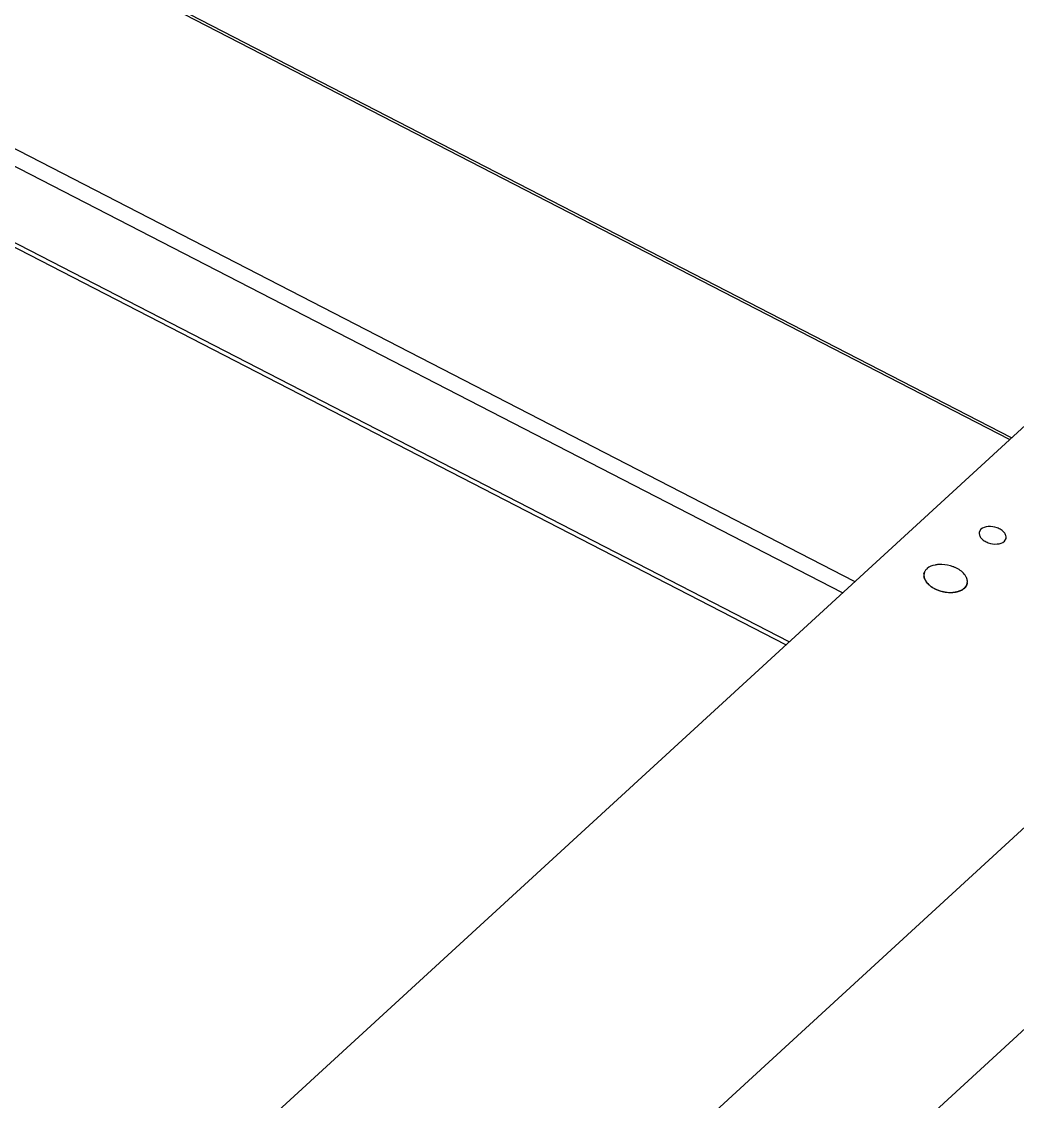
# Model space of a CAD drawing. Header units: millimetres. Extents: x 562 to 17351, y 2396 to 6995.
# Drawn here: x 9896.7 to 9987, y 3129.7 to 3227.5 of the extents above; entities that cross this region are included whole.
import ezdxf

# ---------------------------------------------------------------- set-up
doc = ezdxf.new("R2010")
doc.units = ezdxf.units.MM
doc.layers.add('02___PRT_ALL_AXES', color=7, linetype='Continuous')

msp = doc.modelspace()

# ---------------------------------------------------------------- linework, layer by layer
at = {"color": 7, "linetype": 'Continuous'}
for p, q in [((9986.4454, 3189.8084), (9533.4423, 3423.2165)), ((9971.1222, 3175.7453), (9518.119, 3409.1534)), ((9966.2894, 3171.3099), (9515.4749, 3403.5904)), ((9966.0057, 3171.0496), (9515.3908, 3403.2272)), ((10021.768, 3222.2262), (9853.8259, 3068.0949)), ((10047.1633, 3209.1414), (9879.2211, 3055.01)), ((9978.4679, 3177.4623), (9978.5182, 3177.4604)), ((9978.5253, 3177.4964), (9978.4784, 3177.5157)), ((9978.5231, 3177.174), (9978.4726, 3177.1858)), ((9978.485, 3177.1293), (9978.5315, 3177.1358)), ((9978.5357, 3177.1189), (9978.485, 3177.1293)), ((9978.5012, 3177.0726), (9978.5467, 3177.0806)), ((9978.5521, 3177.0636), (9978.5012, 3177.0726)), ((9978.6758, 3176.7355), (9978.7138, 3176.7515)), ((9978.7257, 3176.735), (9978.6758, 3176.7355)), ((9978.7173, 3176.6808), (9978.7537, 3176.698)), ((9978.7667, 3176.6817), (9978.7173, 3176.6808)), ((9978.7621, 3176.6268), (9978.7969, 3176.6452)), ((9978.8109, 3176.6292), (9978.7621, 3176.6268)), ((9979.096, 3176.3233), (9979.1201, 3176.3481)), ((9979.1393, 3176.334), (9979.096, 3176.3233)), ((9979.1615, 3176.277), (9979.1836, 3176.3027)), ((9979.2036, 3176.2891), (9979.1615, 3176.277)), ((9982.3296, 3176.2872), (9982.2792, 3176.299)), ((9982.2895, 3176.3127), (9982.3296, 3176.2872)), ((9982.3624, 3176.3338), (9982.3117, 3176.3442)), ((9982.321, 3176.3584), (9982.3624, 3176.3338)), ((9982.3916, 3176.3818), (9982.3407, 3176.3908)), ((9982.3489, 3176.4054), (9982.3916, 3176.3818)), ((9982.4172, 3176.4311), (9982.3662, 3176.4387)), ((9982.3733, 3176.4537), (9982.4172, 3176.4311)), ((9982.439, 3176.4815), (9982.3881, 3176.4877)), ((9982.3941, 3176.503), (9982.439, 3176.4815)), ((9982.4572, 3176.533), (9982.4063, 3176.5378)), ((9982.4112, 3176.5534), (9982.4572, 3176.533)), ((9982.4715, 3176.5855), (9982.4209, 3176.5889)), ((9982.4246, 3176.6048), (9982.4715, 3176.5855)), ((9979.2295, 3176.2322), (9979.2496, 3176.2588)), ((9979.2703, 3176.2456), (9979.2295, 3176.2322)), ((9979.6826, 3175.9988), (9979.6898, 3176.0294)), ((9979.714, 3176.0195), (9979.6826, 3175.9988)), ((9979.7642, 3175.9665), (9979.7692, 3175.9976)), ((9979.7939, 3175.9883), (9979.7642, 3175.9665)), ((9979.8472, 3175.9362), (9979.85, 3175.9678)), ((9979.8751, 3175.9591), (9979.8472, 3175.9362)), ((9980.3647, 3175.8011), (9980.3542, 3175.834)), ((9980.3805, 3175.8293), (9980.3647, 3175.8011)), ((9980.4526, 3175.7867), (9980.44, 3175.8195)), ((9980.4664, 3175.8156), (9980.4526, 3175.7867)), ((9980.5406, 3175.7747), (9980.5258, 3175.8075)), ((9980.5522, 3175.8042), (9980.5406, 3175.7747)), ((9981.0601, 3175.7542), (9981.0332, 3175.7852)), ((9981.0584, 3175.7864), (9981.0601, 3175.7542)), ((9981.1437, 3175.7594), (9981.115, 3175.7899)), ((9981.1398, 3175.7919), (9981.1437, 3175.7594)), ((9981.2261, 3175.7671), (9981.1955, 3175.7971)), ((9981.22, 3175.7997), (9981.2261, 3175.7671)), ((9981.3864, 3175.7897), (9981.3523, 3175.8184)), ((9981.3759, 3175.8226), (9981.3864, 3175.7897)), ((9981.464, 3175.8047), (9981.4283, 3175.8327)), ((9981.4513, 3175.8375), (9981.464, 3175.8047)), ((9981.5397, 3175.822), (9981.5025, 3175.8492)), ((9981.5249, 3175.8547), (9981.5397, 3175.822)), ((9981.6134, 3175.8416), (9981.5747, 3175.868)), ((9981.5965, 3175.8743), (9981.6134, 3175.8416)), ((9981.6849, 3175.8636), (9981.6448, 3175.8891)), ((9981.6659, 3175.896), (9981.6849, 3175.8636)), ((9981.7542, 3175.8878), (9981.7127, 3175.9124)), ((9981.7331, 3175.92), (9981.7542, 3175.8878)), ((9981.821, 3175.9142), (9981.7783, 3175.9378)), ((9981.7979, 3175.9461), (9981.821, 3175.9142)), ((9981.8852, 3175.9428), (9981.8413, 3175.9654)), ((9981.8602, 3175.9743), (9981.8852, 3175.9428)), ((9981.9467, 3175.9735), (9981.9018, 3175.9951)), ((9981.9198, 3176.0046), (9981.9467, 3175.9735)), ((9982.0055, 3176.0063), (9981.9595, 3176.0267)), ((9981.9767, 3176.0368), (9982.0055, 3176.0063)), ((9982.0613, 3176.041), (9982.0145, 3176.0603)), ((9982.0307, 3176.071), (9982.0613, 3176.041)), ((9982.1141, 3176.0777), (9982.0664, 3176.0958)), ((9982.0818, 3176.1071), (9982.1141, 3176.0777)), ((9982.1638, 3176.1162), (9982.1154, 3176.1331)), ((9982.1298, 3176.1449), (9982.1638, 3176.1162)), ((9982.2103, 3176.1565), (9982.1612, 3176.1721)), ((9982.1747, 3176.1845), (9982.2103, 3176.1565)), ((9982.2535, 3176.1985), (9982.2039, 3176.2128)), ((9982.2163, 3176.2257), (9982.2535, 3176.1985)), ((9982.2933, 3176.2421), (9982.2432, 3176.2552)), ((9982.2546, 3176.2685), (9982.2933, 3176.2421)), ((9921.4715, 3075.5183), (9991.6563, 3139.9314))]:
    msp.add_line(p, q, dxfattribs=at)
for centre, radius, start, end in [((9979.2481, 3177.3349), 0.7406, 167.399075, 170.24393), ((9979.3968, 3177.3461), 0.8905, 191.138804, 193.654798), ((9979.4457, 3177.3585), 0.941, 194.752079, 197.177298), ((9979.5007, 3177.3761), 0.9987, 198.23312, 200.563999), ((9979.5612, 3177.3994), 1.0636, 201.577314, 203.812467), ((9979.6266, 3177.429), 1.1354, 204.783124, 206.923004), ((9979.6964, 3177.4651), 1.2139, 207.851589, 209.898131), ((9979.7697, 3177.508), 1.2989, 210.785807, 212.742088), ((9979.8459, 3177.5578), 1.3899, 213.590453, 215.460383), ((9979.9241, 3177.6144), 1.4865, 216.271339, 218.0594), ((9980.0036, 3177.6775), 1.588, 218.835045, 220.546069), ((9980.0836, 3177.7468), 1.6938, 221.288613, 222.927614), ((9980.1632, 3177.8218), 1.8032, 223.639311, 225.211348), ((9980.2417, 3177.9018), 1.9153, 225.894446, 227.404528), ((9980.3183, 3177.9861), 2.0292, 228.061232, 229.514246), ((9980.3924, 3178.0738), 2.144, 230.146696, 231.547362), ((9980.4633, 3178.164), 2.2587, 232.157612, 233.510455), ((9980.5303, 3178.2556), 2.3722, 234.100469, 235.409805), ((9980.593, 3178.3475), 2.4835, 235.981451, 237.251379), ((9981.5698, 3176.8446), 0.8949, 319.926811, 322.434642), ((9981.6048, 3176.8182), 0.851, 323.567776, 326.161021), ((9981.6354, 3176.7981), 0.8145, 327.33063, 330.000868), ((9981.6608, 3176.7837), 0.7852, 331.202611, 333.938748), ((9981.6806, 3176.7742), 0.7632, 335.1671, 337.955513), ((9981.6943, 3176.7688), 0.7485, 339.203871, 342.028774), ((9981.7015, 3176.7665), 0.741, 343.289671, 346.133676), ((9981.7018, 3176.7663), 0.7406, 347.399075, 350.24393), ((9980.651, 3178.4386), 2.5914, 237.806431, 239.040842), ((9980.7039, 3178.5276), 2.695, 239.580978, 240.78356), ((9980.7514, 3178.6135), 2.7931, 241.310374, 242.484625), ((9980.7934, 3178.6949), 2.8848, 242.999629, 244.148872), ((9980.8298, 3178.7709), 2.969, 244.653502, 245.780902), ((9980.8607, 3178.8402), 3.0449, 246.276529, 247.385111), ((9980.8861, 3178.902), 3.1117, 247.873046, 248.965709), ((9980.9063, 3178.9552), 3.1686, 249.447214, 250.526752), ((9980.9216, 3178.999), 3.2151, 251.003046, 252.072166), ((9980.9324, 3179.0328), 3.2505, 252.54443, 253.605769), ((9980.9391, 3179.0558), 3.2745, 254.075161, 255.131303), ((9980.9423, 3179.0678), 3.2868, 255.598958, 256.652453), ((9980.9424, 3179.0683), 3.2874, 257.119496, 258.172873), ((9980.9402, 3179.0572), 3.2761, 258.640425, 259.696217), ((9980.9362, 3179.0346), 3.2532, 260.165401, 261.226152), ((9980.9311, 3179.0006), 3.2188, 261.698104, 262.766396), ((9980.9256, 3178.9555), 3.1734, 263.242269, 264.320733), ((9980.9137, 3178.5845), 2.8019, 271.272555, 272.444362), ((9980.9183, 3178.4871), 2.7043, 272.970024, 274.169848), ((9980.9263, 3178.3843), 2.6012, 274.70869, 275.940012), ((9980.938, 3178.2773), 2.4936, 276.493618, 277.760109), ((9980.9535, 3178.1674), 2.3826, 278.330151, 279.635682), ((9980.9731, 3178.0558), 2.2692, 280.223924, 281.572575), ((9980.9967, 3177.9436), 2.1546, 282.180877, 283.576944), ((9981.0243, 3177.8321), 2.0398, 284.20726, 285.655248), ((9981.0557, 3177.7225), 1.9257, 286.309626, 287.814239), ((9981.0907, 3177.6158), 1.8134, 288.49481, 290.060922), ((9981.129, 3177.513), 1.7038, 290.769886, 292.402496), ((9981.1701, 3177.4151), 1.5976, 293.142098, 294.846265), ((9981.2135, 3177.3229), 1.4956, 295.618761, 297.399507), ((9981.2588, 3177.2371), 1.3986, 298.207114, 300.069294), ((9981.3052, 3177.1582), 1.3071, 300.914125, 302.862262), ((9981.3522, 3177.0867), 1.2215, 303.746239, 305.784308), ((9981.399, 3177.0229), 1.1424, 306.709061, 308.840227), ((9981.4345, 3176.979), 1.0859, 309.814239, 310.549037), ((9981.4501, 3176.9608), 1.0619, 310.546304, 312.037963), ((9981.4891, 3176.9185), 1.0044, 313.042657, 315.36473), ((9981.531, 3176.8779), 0.946, 316.416659, 318.833285)]:
    msp.add_arc(centre, radius, start, end, dxfattribs=at)
at = {"layer": '02___PRT_ALL_AXES', "color": 7, "linetype": 'Continuous'}
for p, q in [((9986.2645, 3189.6424), (9533.2614, 3423.0505)), ((9972.2276, 3176.7598), (9519.2244, 3410.1679)), ((9983.6781, 3181.5066), (9983.5184, 3181.2435)), ((9985.7943, 3180.4162), (9985.9539, 3180.6793))]:
    msp.add_line(p, q, dxfattribs=at)
for centre, radius, start, end in [((9980.038, 3175.4841), 2.8345, 88.139416, 94.359737), ((9979.2444, 3177.3357), 0.7369, 166.953672, 169.873611), ((9979.2421, 3177.3362), 0.7345, 162.618725, 166.951884), ((9979.2508, 3177.3333), 0.7436, 158.583901, 162.608721), ((9979.2745, 3177.3238), 0.7692, 153.257998, 158.571244), ((9979.4596, 3177.1845), 1.0022, 132.540839, 134.286562), ((9979.4829, 3177.159), 1.0368, 130.773504, 132.538422), ((9980.0718, 3175.2206), 3.0888, 67.486361, 69.206455), ((9980.0924, 3175.27), 3.0353, 65.801549, 67.486994), ((9979.4281, 3177.3541), 0.9228, 194.221505, 196.13763), ((9979.8992, 3177.595), 1.4549, 215.122647, 217.974513), ((9979.9687, 3177.649), 1.5429, 217.968207, 219.927072), ((9980.5106, 3178.2273), 2.3377, 233.367248, 235.424058), ((9980.5695, 3178.3125), 2.4413, 235.422505, 237.051373), ((9981.35, 3176.6847), 1.1058, 22.722811, 25.944733), ((9981.4256, 3176.7161), 1.0239, 18.489572, 22.733532), ((9981.7011, 3176.7672), 0.7416, 339.385514, 342.612151), ((9981.4864, 3176.7368), 0.9597, 16.14065, 18.467164), ((9981.5218, 3176.7471), 0.9228, 14.221505, 16.13763), ((9981.7078, 3176.765), 0.7345, 342.618725, 346.951884), ((9981.5599, 3176.7566), 0.8836, 10.227, 14.232788), ((9981.7053, 3176.7656), 0.7371, 346.953904, 350.094434), ((9981.6009, 3176.7641), 0.8419, 6.270826, 10.223075), ((9981.6996, 3176.7666), 0.7429, 350.094563, 352.760505), ((9981.6747, 3176.769), 0.7679, 352.813558, 2.243749), ((9981.6349, 3176.7678), 0.8077, 2.218181, 6.267879), ((9980.9211, 3178.4533), 2.6704, 273.023597, 274.708857), ((9980.9294, 3178.3524), 2.5691, 274.708994, 276.577482), ((9981.1037, 3177.5776), 1.7731, 288.65159, 290.813927), ((9981.1392, 3177.4842), 1.6731, 290.813392, 293.342789), ((9981.4608, 3176.9491), 1.0461, 310.03823, 312.532108)]:
    msp.add_arc(centre, radius, start, end, dxfattribs=at)
for points, knots in [([(9983.5184, 3181.2435), (9983.4983, 3181.1571), (9983.5138, 3180.955), (9983.685, 3180.6834), (9983.9663, 3180.4502), (9984.4542, 3180.2162), (9985.0994, 3180.1136), (9985.627, 3180.2626), (9985.7943, 3180.4162)], [0, 0, 0, 0, 0.0928439, 0.2005706, 0.3279391, 0.470691, 0.7623219, 1, 1, 1, 1]), ([(9985.9539, 3180.6793), (9985.974, 3180.7657), (9985.9586, 3180.9678), (9985.7873, 3181.2394), (9985.5061, 3181.4726), (9985.0182, 3181.7066), (9984.373, 3181.8092), (9983.8454, 3181.6601), (9983.6781, 3181.5066)], [0, 0, 0, 0, 0.0928439, 0.2005706, 0.3279391, 0.470691, 0.7623219, 1, 1, 1, 1]), ([(9979.8225, 3178.3103), (9979.7211, 3178.3025), (9979.3626, 3178.2541), (9979.0038, 3178.115), (9978.8058, 3177.9441)], [0, 0, 0, 0, 0.2800492, 1, 1, 1, 1]), ([(9982.3444, 3177.1685), (9982.3014, 3177.257), (9982.0525, 3177.6353), (9981.6564, 3177.8949), (9981.3365, 3178.0387)], [0, 0, 0, 0, 0.2191289, 1, 1, 1, 1]), ([(9978.5416, 3177.0976), (9978.55, 3177.0686), (9978.591, 3176.9487), (9978.6538, 3176.8368), (9978.7092, 3176.7579)], [0, 0, 0, 0, 0.2379656, 1, 1, 1, 1]), ([(9978.7855, 3176.6587), (9978.8086, 3176.6312), (9978.9091, 3176.519), (9979.0238, 3176.4197), (9979.1158, 3176.3513)], [0, 0, 0, 0, 0.2387928, 1, 1, 1, 1]), ([(9982.168, 3176.1783), (9982.1937, 3176.2019), (9982.2875, 3176.2971), (9982.3605, 3176.4137), (9982.3952, 3176.5061)], [0, 0, 0, 0, 0.2613302, 1, 1, 1, 1]), ([(9979.6954, 3176.0271), (9980.0196, 3175.8927), (9980.4833, 3175.7848), (9980.9484, 3175.7806), (9981.062, 3175.7866)], [0, 0, 0, 0, 0.7553619, 1, 1, 1, 1]), ([(9981.2237, 3175.8001), (9981.2631, 3175.8047), (9981.4143, 3175.8258), (9981.5637, 3175.8615), (9981.6707, 3175.8976)], [0, 0, 0, 0, 0.2597263, 1, 1, 1, 1]), ([(9981.8022, 3175.948), (9981.8335, 3175.9615), (9981.9505, 3176.0165), (9982.0608, 3176.0869), (9982.1338, 3176.1482)], [0, 0, 0, 0, 0.2634313, 1, 1, 1, 1])]:
    msp.add_open_spline(points, degree=3, knots=knots, dxfattribs=at)
for points in [[(9981.1684, 3178.1083), (9980.8383, 3178.2336), (9980.4829, 3178.306), (9980.13, 3178.317)], [(9978.519, 3177.4652), (9978.4992, 3177.3542), (9978.5059, 3177.2366), (9978.5336, 3177.1274)], [(9978.7598, 3177.9019), (9978.6908, 3177.8347), (9978.6309, 3177.756), (9978.5876, 3177.6699)], [(9979.2417, 3176.2639), (9979.3848, 3176.1711), (9979.5378, 3176.0925), (9979.6954, 3176.0271)]]:
    msp.add_open_spline(points, degree=3, dxfattribs=at)

doc.saveas('drawing.dxf')
